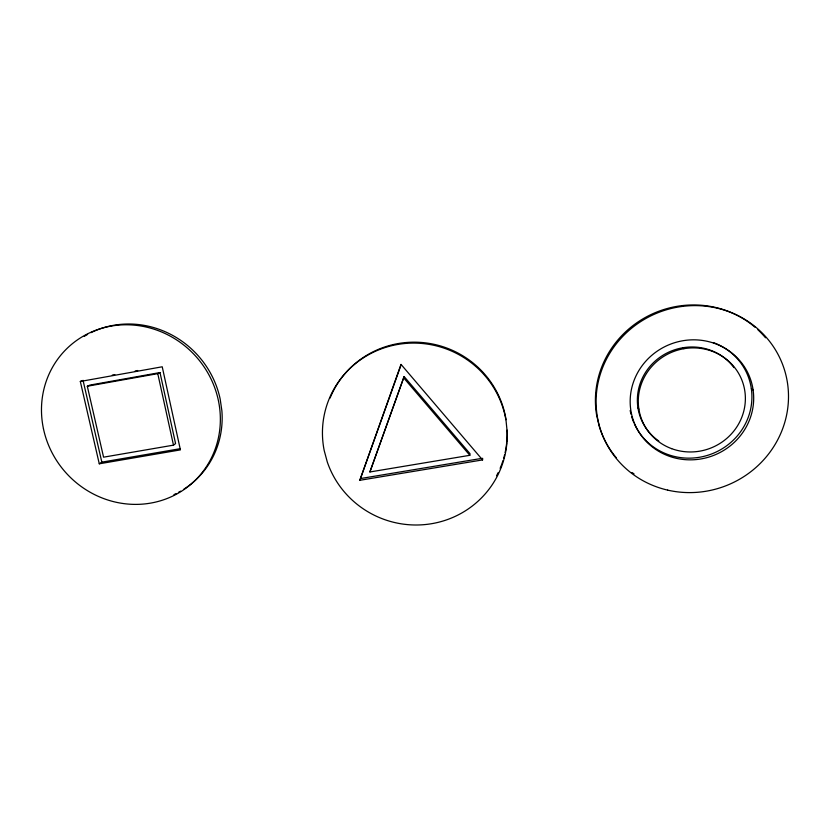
<?xml version="1.0" encoding="UTF-8"?>
<svg xmlns="http://www.w3.org/2000/svg" width="830" height="830" viewBox="0 0 830 830"><rect width="100%" height="100%" fill="white"/><g stroke="black" fill="none" stroke-linecap="round" stroke-linejoin="round"><path stroke-width="1.25" d="M482.562 459.913L401.004 364.37L359.826 480.3L482.562 459.913L482.645 458.243M469.832 455.307L469.998 453.668L404.117 376.55L369.9 471.969L469.832 455.307L403.505 377.681M359.826 480.3L401.212 364.536M404.117 376.55L369.9 471.969M173.48 445.15L175.576 443.594L159.993 372.556L89.972 385.079L87.306 386.24L103.574 457.174L173.48 445.15L157.773 373.645L159.993 372.556M82.139 380.711L80.323 381.468L99.268 463.804L101.831 462.144L179.944 448.74M112.289 375.087L114.831 374.631M135.176 370.979L137.718 370.522M80.323 381.468L162.224 366.787L180.411 449.891L99.268 463.804M87.306 386.24L157.773 373.645M360.718 478.516L481.379 458.451M751.347 388.772L753.111 390.017A62.094 59.667 -22 0 1 668.627 456.023A62.094 59.667 -22 0 1 654.05 353.476A62.094 59.667 -22 0 1 753.111 390.017M682.665 347.791L683.879 348.704M637.969 407.914L638.882 409.19M83.042 380.337L101.831 462.144M183.814 489.212A91.362 86.683 47.3 0 0 221.88 410.757L220.178 399.054A91.362 86.683 47.3 0 0 90.999 332.643M180.608 491.163A91.362 86.683 47.3 0 1 178.419 492.387M176.188 493.539A91.362 86.683 47.3 0 1 173.927 494.628M84.287 336.326A91.362 86.683 47.3 0 1 87.596 334.407M501.434 465.039A91.995 90.159 19.9 0 1 500.117 468.317M498.156 472.623A91.995 90.159 19.9 0 1 496.537 475.766M330.081 398.047A91.995 90.159 19.9 0 1 424.877 342.79A91.995 90.159 19.9 0 1 505.812 418.31L507.161 431.662A92.618 90.74 19.9 0 1 431.559 523.709A92.618 90.74 19.9 0 1 327.269 461.916L324.188 450.483A92.618 90.74 19.9 0 1 398.026 344.398A92.618 90.74 19.9 0 1 505.885 419.721M507.078 430.158A91.995 90.159 19.9 0 1 506.767 442.037M506.642 443.22A91.995 90.159 19.9 0 1 505.128 452.578M504.588 454.882A91.995 90.159 19.9 0 1 503.675 458.305M502.99 460.577A91.995 90.159 19.9 0 1 501.849 463.929M634.037 473.93A96.073 92.338 -22.2 0 1 632.076 472.529M616.327 457.807A96.073 92.338 -22.2 0 1 599.291 426.506L596.573 414.834A96.073 92.338 -22.2 0 1 645.522 317.361A96.073 92.338 -22.2 0 1 755.124 327.311M757.894 329.769A96.073 92.338 -22.2 0 1 765.54 337.789M713.24 342.551A61.669 59.272 -22.1 0 1 734.695 438.769A61.669 59.272 -22.1 0 1 634.4 423.943M633.892 422.781A61.669 59.272 -22.1 0 1 631.692 416.733M630.997 414.243A61.669 59.272 -22.1 0 1 630.188 410.477M658.823 441.052A53.494 51.419 -22.1 0 1 653.366 362.741A53.494 51.419 -22.1 0 1 733.969 367.628M43.461 428.768A91.964 87.223 47.2 0 0 190.89 484.295A91.964 87.223 47.2 0 0 158.395 330.703A91.964 87.223 47.2 0 0 43.461 428.768M667.631 490.115A96.737 92.95 -22.1 0 0 785.159 372.182A96.737 92.95 -22.1 0 0 624.087 335.03A96.737 92.95 -22.1 0 0 667.631 490.115M671.667 448.667A53.846 51.74 -22 0 0 744.873 391.355A53.846 51.74 -22 0 0 658.937 359.764A53.846 51.74 -22 0 0 671.667 448.667"/></g></svg>
